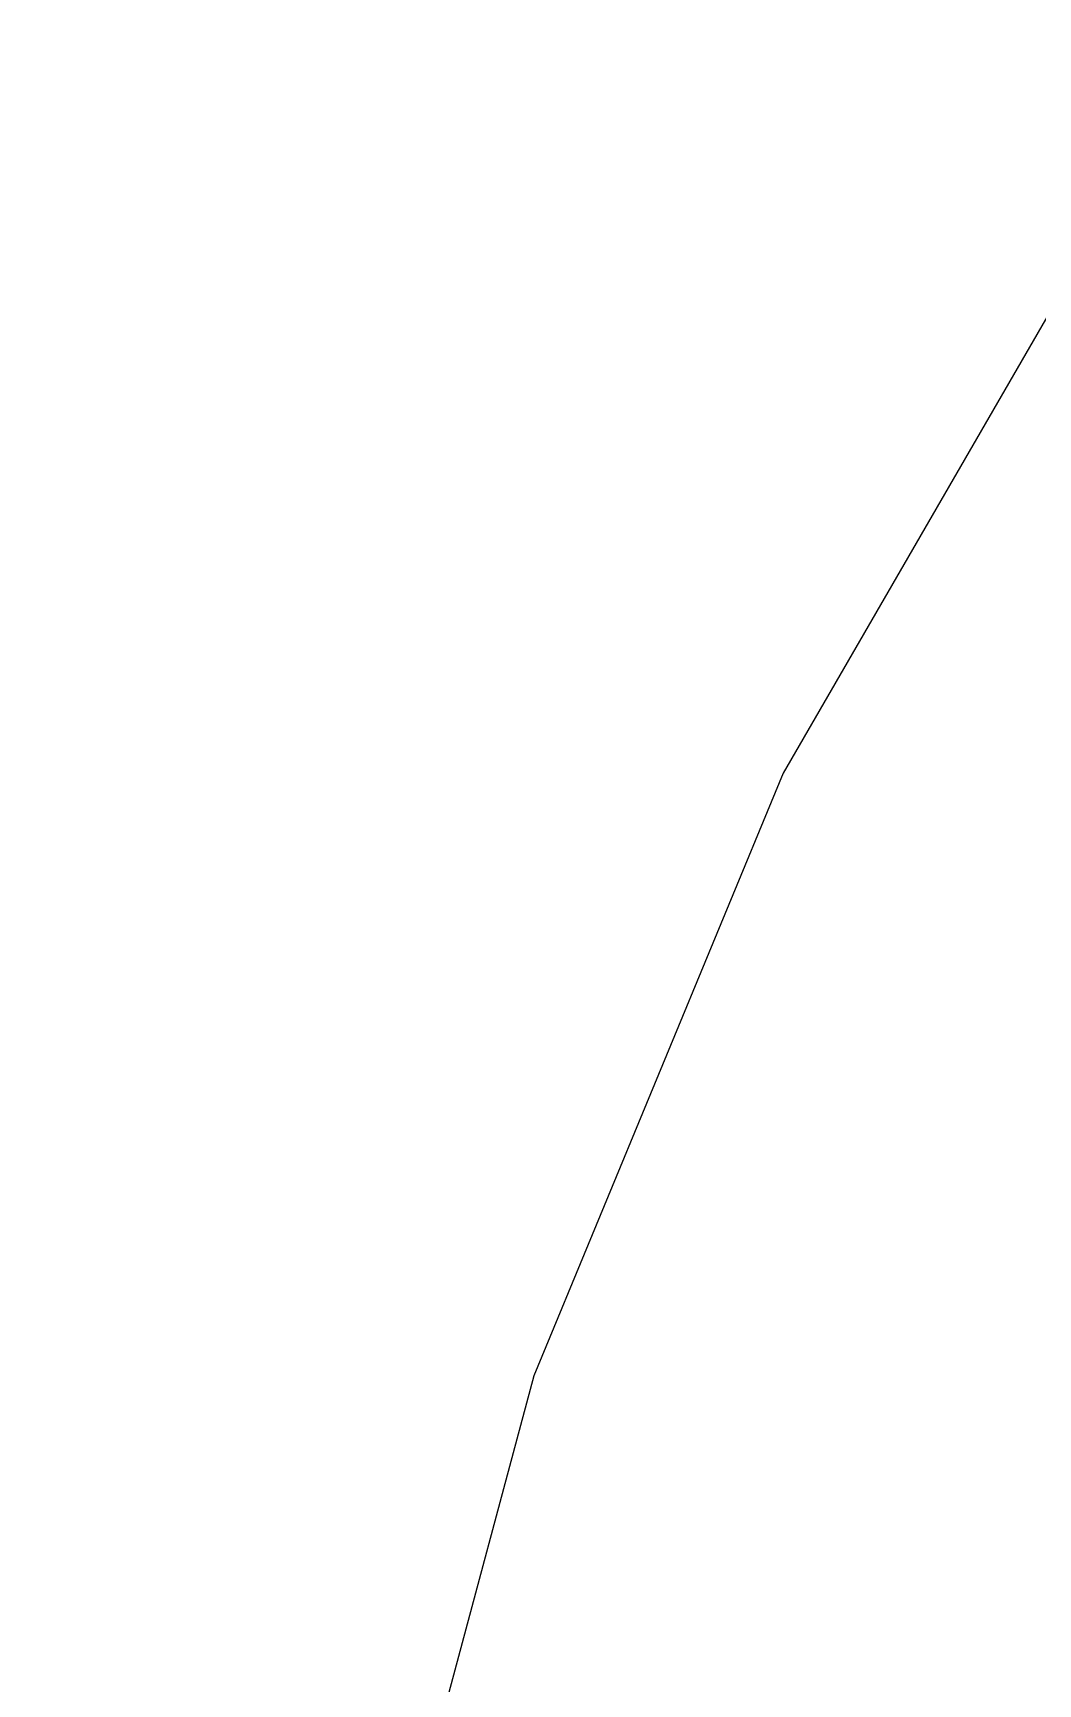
# Model space of a CAD drawing. Header units: inches. Extents: x -18 to 217, y -14 to 159.
# Drawn here: x -4.199 to -3.39, y 1.041 to 2.368 of the extents above; entities that cross this region are included whole.
import ezdxf

# ---------------------------------------------------------------- set-up
doc = ezdxf.new("R2010")
doc.units = ezdxf.units.IN
for name, color, linetype in [('Bottom Layer', 5, 'Continuous'), ('Fabrication', 76, 'Continuous'), ('Multi-Layer', 9, 'Continuous'), ('Top Layer', 1, 'Continuous')]:
    doc.layers.add(name, color=color, linetype=linetype)

msp = doc.modelspace()

# ---------------------------------------------------------------- linework, layer by layer
at = {"layer": 'Bottom Layer'}
for p, q in [((-3.333, 2.227), (-3.5952, 1.773)), ((-3.5952, 1.773), (-3.7958, 1.2885)), ((-3.7958, 1.2885), (-3.9316, 0.782))]:
    msp.add_line(p, q, dxfattribs=at)
at = {"layer": 'Fabrication', "const_width": 0.0127}
msp.add_lwpolyline([(4.9997, 0.0001, 1), (-5.0003, 0.0001, 1)], format="xyb", close=True, dxfattribs=at)
msp.add_lwpolyline([(4.9997, 0.0001, 1), (-5.0003, 0.0001, 1)], format="xyb", close=True, dxfattribs=at)
msp.add_lwpolyline([(-4.5643, 2.042, -1.839785), (-0.0003, -4.9999)], format="xyb", dxfattribs=at)
msp.add_lwpolyline([(-4.5643, 2.042, -1.839785), (-0.0003, -4.9999)], format="xyb", dxfattribs=at)
at = {"layer": 'Multi-Layer'}
for p, q in [((-3.333, 2.227), (-3.5952, 1.773)), ((-3.5952, 1.773), (-3.7958, 1.2885)), ((-3.7958, 1.2885), (-3.9316, 0.782))]:
    msp.add_line(p, q, dxfattribs=at)
at = {"layer": 'Top Layer'}
for p, q in [((-3.333, 2.227), (-3.5952, 1.773)), ((-3.5952, 1.773), (-3.7958, 1.2885)), ((-3.7958, 1.2885), (-3.9316, 0.782))]:
    msp.add_line(p, q, dxfattribs=at)

doc.saveas('drawing.dxf')
